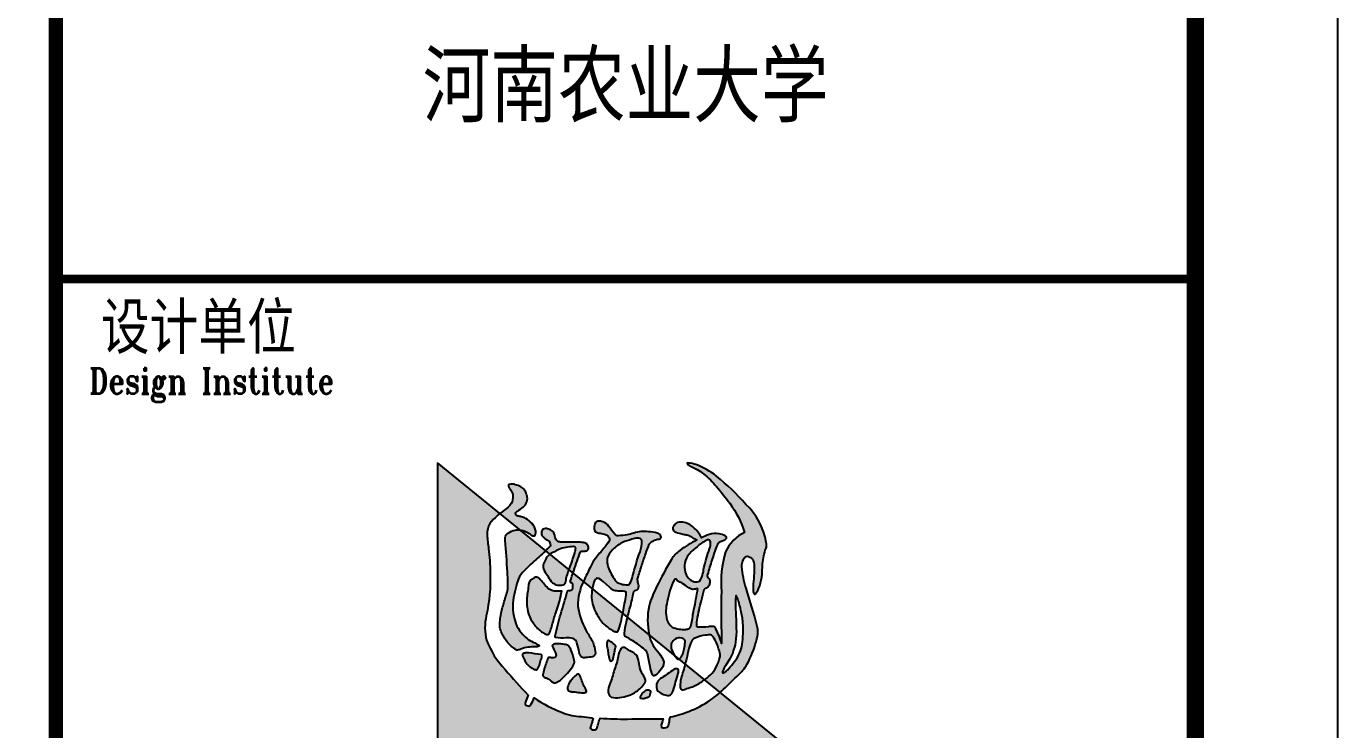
# Model space of a CAD drawing. Extents: x 307762 to 522490, y -326758 to -245675.
# Drawn here: x 345208 to 349812, y -257758 to -255287 of the extents above; entities that cross this region are included whole.
import ezdxf
from ezdxf.enums import TextEntityAlignment as Align

# ---------------------------------------------------------------- set-up
doc = ezdxf.new("R2010")
doc.units = 0
doc.header["$LTSCALE"] = 1000
doc.header["$MEASUREMENT"] = 0
doc.layers.get('0').update_dxf_attribs({"linetype": 'CONTINUOUS'})
doc.layers.add('PUB_HATCH', color=250, linetype='CONTINUOUS')
doc.layers.add('图框', color=85, linetype='CONTINUOUS')
doc.styles.add('TKZ1_tjhts.shx', font='tjromant.shx', dxfattribs={"bigfont": 'tjhts.shx'})
doc.styles.add('TKZ2_tjkts.shx', font='tjromant.shx', dxfattribs={"bigfont": 'tjkts.shx'})

# ---------------------------------------------------------------- blocks, each defined once
blk = doc.blocks.new('TJAD_TK_LOGO')
at = {"layer": '图框'}
for points in [[(0.3088, 0.2387, -0.055111), (0.2978, 0.218, -0.399817), (0.2889, 0.2131, -0.15154), (0.2813, 0.2164, -0.301448), (0.2805, 0.2256, 0.010306), (0.2893, 0.248, -0.01851), (0.2158, 0.3296, -0.103184), (0.1567, 0.4231, -0.120959), (0.1559, 0.5005, 0.063512), (0.1683, 0.6375, 0.024265), (0.1633, 0.7157, -0.039016), (0.1589, 0.7586, -0.148803), (0.1672, 0.7952, -0.063522), (0.1899, 0.8185, -0.021561), (0.1991, 0.8269), (0, 0.9887), (0, 0.0136), (1.2, 0.0136), (0.9015, 0.2562, -0.02734), (0.8698, 0.2318, -0.056811), (0.8015, 0.1955, -0.043653), (0.7428, 0.1781, 0.070224), (0.7398, 0.1676, -0.155586), (0.7336, 0.1464, -0.268078), (0.7145, 0.1445, 0.046034), (0.7138, 0.1514, -0.10837), (0.7157, 0.158, 0.067272), (0.7193, 0.1723, 0.007869), (0.606, 0.1714, -0.018474), (0.519, 0.1742, 0.089356), (0.5135, 0.1595, -0.084297), (0.509, 0.1441, -0.378712), (0.4979, 0.1366, -0.129516), (0.4872, 0.1418, 0.010082), (0.4893, 0.1483, -0.06366), (0.4927, 0.1585, -0.047427), (0.496, 0.17, 0.412458), (0.4928, 0.175, 0.04646), (0.4591, 0.1791, -0.083304), (0.3984, 0.1918, -0.056916)], [(0.2775, 0.8514, 0.150805), (0.2864, 0.8696, 0.118181), (0.2844, 0.888, 0.061251), (0.2779, 0.9015, 0.110829), (0.2658, 0.9118, 0.065976), (0.2483, 0.9188, 0.129921), (0.2287, 0.9197, 0.40681), (0.2264, 0.9157, 0.07663), (0.2303, 0.907, -0.019502), (0.2369, 0.8958, -0.085799), (0.2406, 0.8843, -0.150999), (0.2351, 0.8585, -0.086307), (0.2248, 0.8465, -0.019332), (0.2062, 0.8326, 0.015742), (0.1991, 0.8269), (0.2636, 0.7745, -0.014783), (0.2672, 0.7742, -0.092021), (0.2852, 0.7675, -0.021612), (0.2992, 0.7583, 0.020501), (0.3016, 0.7569, -0.138406), (0.302, 0.7565, -0.004327), (0.3042, 0.7558, 0.041521), (0.3068, 0.7553, 0.017006), (0.3094, 0.7562, 0.175362), (0.3127, 0.7602, 0.115175), (0.3133, 0.7703, 0.133458), (0.3016, 0.7947, 0.090138), (0.282, 0.8113, 0.068529), (0.2674, 0.8165, -0.013934), (0.2566, 0.8189, -0.201719), (0.2496, 0.8239, -0.378426), (0.2504, 0.8307, -0.084166), (0.2598, 0.8373, 0.070184)], [(0.2636, 0.7745, 0.064867), (0.2476, 0.7736, 0.116531), (0.2256, 0.7646, 0.208218), (0.2161, 0.7503, 0.02194), (0.2164, 0.7413, -0.003556), (0.2234, 0.6402, -0.008585), (0.2249, 0.6059, -0.036626), (0.2244, 0.5869, -0.030322), (0.2188, 0.5654, 0.008639), (0.2079, 0.5277, 0.029199), (0.2005, 0.4927, 0.047639), (0.1991, 0.4689, 0.083135), (0.2032, 0.4501, 0.077424), (0.2218, 0.4185, 0.095524), (0.2514, 0.392, 0.133345), (0.2555, 0.391, 0.037671), (0.266, 0.3945, -0.074764), (0.2892, 0.4005, -0.017227), (0.3115, 0.4018, 0.103318), (0.3238, 0.4034, 0.529251), (0.3243, 0.406, 0.058891), (0.3103, 0.4144, -0.106556), (0.2722, 0.4408, -0.157893), (0.2439, 0.4997, -0.090292), (0.2406, 0.5406, -0.061166), (0.2567, 0.6121, -0.11155), (0.2702, 0.6374, -0.016825), (0.2934, 0.6606, -0.002917), (0.3335, 0.6973, 0.013927), (0.3452, 0.7082)], [(0.4736, 0.7314, 0.018572), (0.4732, 0.7314), (0.4732, 0.7318, 0.06936), (0.4703, 0.733, 0.047212), (0.46, 0.7347, 0.024282), (0.4431, 0.7352, -0.000753), (0.4115, 0.7353, -0.013374), (0.3921, 0.7358, -0.164458), (0.3817, 0.7396, -0.15617), (0.3755, 0.7508, 0.064833), (0.3714, 0.765, 0.17195), (0.3603, 0.7744, 0.077232), (0.3482, 0.7786, 0.099365), (0.3407, 0.7784, 0.128164), (0.3354, 0.7756, 0.199677), (0.3314, 0.766, 0.156287), (0.3348, 0.7545, 0.086381), (0.3434, 0.7463, 0.029794), (0.3514, 0.742, -0.218512), (0.3587, 0.7337, -0.050196), (0.3602, 0.726, -0.223734), (0.3564, 0.7197, -0.013892), (0.3452, 0.7082), (0.3589, 0.6971, -0.00619), (0.3868, 0.7123, -0.093205), (0.4339, 0.7212, -0.103421), (0.4394, 0.72, -0.384925), (0.4409, 0.717, -0.045853), (0.4384, 0.7029, -0.014561), (0.4233, 0.6576, 0.006316), (0.4195, 0.6478), (0.4323, 0.6374, -0.003465), (0.4348, 0.6445, -0.002724), (0.4557, 0.7043, -0.338072), (0.4611, 0.707, 0.005218), (0.4734, 0.7074, 0.309415), (0.4756, 0.7082, 0.132077), (0.4786, 0.7099, 0.147744), (0.4814, 0.7154, 0.135646), (0.4808, 0.7231, 0.18433)], [(0.7559, 0.3745, 0.010654), (0.7583, 0.3709, 0.091005), (0.7649, 0.363, 0.311976), (0.7704, 0.3627)]]:
    blk.add_hatch(color=256, dxfattribs=at).paths.add_polyline_path(points)
h = blk.add_hatch(color=256, dxfattribs=at)
h.paths.add_polyline_path([(0.9815, 0.6879, -0.266995), (0.9881, 0.6909, -0.078548), (0.9944, 0.6887, -0.061401), (1.0014, 0.6847, -0.140506), (1.0072, 0.6756, -0.075077), (1.01, 0.6533, -0.023792), (1.0084, 0.6201, 0.028581), (1.0066, 0.5847, 0.083513), (1.0086, 0.5717, 0.556873), (1.0142, 0.5709, 0.099876), (1.0276, 0.5963, 0.058859), (1.0349, 0.6333, 0.00868), (1.0364, 0.6602, -0.055868), (1.0453, 0.7097, 0.012909), (1.0489, 0.7191, 0.07627), (1.0482, 0.7339, 0.168287), (0.9831, 0.856, 0.045812), (0.8895, 0.9461, 0.082299), (0.8236, 0.9829, 0.045024), (0.8019, 0.9879, 0.184323), (0.7964, 0.9871, 0.401214), (0.7969, 0.9849, 0.073894), (0.8027, 0.9803, 0.009968), (0.8278, 0.9671, -0.045085), (0.8493, 0.9526, -0.042435), (0.8895, 0.9133, -0.014659), (0.9326, 0.8595, -0.075958), (0.9793, 0.7665, 0.183281), (0.9189, 0.7042, 0.093166), (0.9053, 0.5774, 0.002645), (0.9049, 0.5388), (0.9501, 0.5388, -0.021718), (0.9509, 0.5614, -0.060902), (0.9515, 0.5634, -0.750169), (0.9534, 0.5633, -0.062141), (0.956, 0.5585, -0.02804), (0.962, 0.5406, -0.001207), (0.9625, 0.5388), (0.9987, 0.5388), (0.9978, 0.5418), (0.9864, 0.5809, -0.042759), (0.9711, 0.6483, -0.166183), (0.9757, 0.68, -0.02967)])
h.paths.add_polyline_path([(0.9205, 0.7467, 0.337691), (0.9223, 0.7504, 0.234051), (0.9175, 0.7558, 0.085029), (0.898, 0.762, 0.109404), (0.8666, 0.76, 0.027051), (0.8419, 0.7495, 0.096966), (0.8201, 0.7794, 0.147389), (0.7879, 0.798, 0.110178), (0.7649, 0.7978, 0.193659), (0.7543, 0.7891, 0.105864), (0.7507, 0.7813, 0.322715), (0.7561, 0.77, 0.090222), (0.7753, 0.7627, 0.021428), (0.79, 0.7597, -0.062248), (0.8018, 0.7563, -0.0489), (0.8136, 0.7497, 0.061445), (0.8276, 0.7426, 0.045204), (0.7732, 0.709, 0.105153), (0.7461, 0.6801, 0.017534), (0.699, 0.5933, 0.04727), (0.6765, 0.5388), (0.7311, 0.5388, -0.016538), (0.7329, 0.5457, -0.06987), (0.7549, 0.6147, -0.55525), (0.7623, 0.616, 0.087068), (0.7725, 0.608, 0.000587), (0.779, 0.6054, 0.051645), (0.7807, 0.6041, 0.002312), (0.7982, 0.5921, 0.1078), (0.8147, 0.5849, 0.06971), (0.8302, 0.5876, -0.002349), (0.8243, 0.554, -0.014725), (0.8217, 0.5388), (0.8389, 0.5388, -0.003665), (0.8417, 0.5498, -0.003176), (0.8503, 0.5842, -0.214328), (0.8554, 0.5888, 0.079005), (0.8638, 0.5943, 0.136284), (0.8689, 0.6041, 0.042038), (0.8698, 0.6101, 0.121208), (0.8685, 0.6149, 0.033156), (0.8637, 0.6221, -0.089896), (0.8614, 0.627, -0.153361), (0.8622, 0.6323, -0.00558), (0.8761, 0.6782, -0.02004), (0.8922, 0.7241, -0.10938), (0.8997, 0.7368, 0.024126), (0.911, 0.7409, 0.094696)])
h.paths.add_polyline_path([(0.8709, 0.7365, -0.143663), (0.8674, 0.7141, 0.018808), (0.8493, 0.6538, -0.117601), (0.8367, 0.6124, -0.229986), (0.8191, 0.6095, -0.2857), (0.7904, 0.6393, -0.267121), (0.8025, 0.6968, -0.053371), (0.8316, 0.7238, -0.07094), (0.8606, 0.7426, -0.49062)], flags=16)
h = blk.add_hatch(color=256, dxfattribs=at)
h.paths.add_polyline_path([(0.7123, 0.7547, 0.083086), (0.7078, 0.7611, 0.127732), (0.7011, 0.7644, 0.060999), (0.6727, 0.7685, 0.050289), (0.6488, 0.769, 0.061315), (0.6263, 0.7647, -0.058239), (0.6053, 0.759, -0.023274), (0.5769, 0.7559, -0.318074), (0.5654, 0.7615, -0.012807), (0.5459, 0.787, 0.176594), (0.5273, 0.8007, 0.141446), (0.5118, 0.8023, 0.254042), (0.5015, 0.7926, 0.094349), (0.5002, 0.7774, 0.272202), (0.5073, 0.7669, 0.06938), (0.523, 0.7632, -0.099001), (0.5405, 0.7575, -0.173209), (0.5486, 0.7467, -0.244282), (0.547, 0.7377, -0.042049), (0.5309, 0.7159, 0.019533), (0.5043, 0.6835, 0.074328), (0.4889, 0.6592, -0.003717), (0.4656, 0.6104), (0.4938, 0.5874, -0.03259), (0.4985, 0.6073, -0.114709), (0.5043, 0.6174), (0.5072, 0.6195), (0.5091, 0.6202), (0.5118, 0.6201), (0.5142, 0.6193), (0.5231, 0.6138), (0.5294, 0.6085), (0.5482, 0.5915), (0.5545, 0.5865), (0.5549, 0.5865, 0.137325), (0.5628, 0.5817, 0.052206), (0.5812, 0.5795, -0.039081), (0.5963, 0.5784, -0.061234), (0.5998, 0.5775, -0.389955), (0.6022, 0.5741, -0.015439), (0.6014, 0.5665, -0.009793), (0.5919, 0.5135, -0.001555), (0.5909, 0.5086), (0.6061, 0.4962, -0.005675), (0.6129, 0.5218, 0.021764), (0.6244, 0.5699, -0.037231), (0.6265, 0.5785, -0.166808), (0.6296, 0.5808, 0.014415), (0.6366, 0.5837, 0.232872), (0.6415, 0.5909, 0.087887), (0.641, 0.6009, 0.002273), (0.6378, 0.6149, -0.178357), (0.6381, 0.6188, -0.001216), (0.6509, 0.6596, -0.011476), (0.6643, 0.6991, -0.017032), (0.6756, 0.7288, -0.192629), (0.6888, 0.7399, -0.05264), (0.7021, 0.7447, 0.121865), (0.7115, 0.7475, 0.384919)])
h.paths.add_polyline_path([(0.5967, 0.7372, -0.021509), (0.6281, 0.7468, -0.053885), (0.6378, 0.7487, -0.363115), (0.652, 0.7407, -0.093078), (0.646, 0.7046, 0.023125), (0.6222, 0.6265, -0.067346), (0.6135, 0.6034, -0.278742), (0.6057, 0.5995, -0.067064), (0.5855, 0.6021, -0.223721), (0.5632, 0.6194, -0.070697), (0.543, 0.6609, -0.171192), (0.5437, 0.69, -0.090372), (0.5638, 0.7166, -0.097027)], flags=16)
h = blk.add_hatch(color=256, dxfattribs=at)
h.paths.add_polyline_path([(0.4195, 0.6478), (0.3589, 0.6971, 0.122439), (0.3441, 0.6794, 0.077208), (0.3376, 0.6622, 0.221374), (0.3431, 0.6401, -0.044103), (0.3534, 0.6251, 0.092474), (0.3673, 0.6059, 0.149827), (0.383, 0.5987, 0.078107), (0.4006, 0.5996, 0.300992), (0.4085, 0.6066, 0.003448), (0.4116, 0.6244, -0.014936)])
h.paths.add_polyline_path([(0.4481, 0.5312, -0.118411), (0.4656, 0.6104), (0.4323, 0.6374, 0.013731), (0.4236, 0.6091, 0.354128), (0.4255, 0.6066, 0.149403), (0.4255, 0.6062, -0.033756), (0.429, 0.6051, -0.301225), (0.4322, 0.6016, -0.067966), (0.4306, 0.5853, -0.155357), (0.4255, 0.5826, -0.0383), (0.4175, 0.5813, 0.394404), (0.4141, 0.5771, -0.002997), (0.3933, 0.5061, 0.027314), (0.3759, 0.4366, 0.262389), (0.3769, 0.4312, 0.054171), (0.4093, 0.4301, -0.120269), (0.4322, 0.4278, -0.238212), (0.445, 0.4145, -0.030328), (0.4518, 0.3843, 0.177342), (0.4589, 0.3692, 0.189169), (0.4732, 0.3674, 0.024901), (0.4941, 0.3699, 0.43233), (0.5035, 0.3812, 0.054023), (0.4992, 0.4064, 0.072563), (0.4928, 0.4227, -0.024272), (0.4732, 0.4551, -0.09052)])
h.paths.add_polyline_path([(0.5909, 0.5086), (0.4938, 0.5874, 0.02545), (0.492, 0.5716, 0.128799), (0.5009, 0.5201, 0.044216), (0.5216, 0.4843, 0.076323), (0.548, 0.4604, 0.034366), (0.5624, 0.4519, 0.076032), (0.5722, 0.4489, 0.341488), (0.575, 0.4509, 0.069217), (0.5844, 0.4795, 0.009229)])
h.paths.add_polyline_path([(0.6061, 0.4962, 0.003269), (0.6024, 0.4814, 0.051211), (0.5967, 0.4451, 0.204101), (0.5987, 0.435, -0.011598), (0.6232, 0.4203, -0.044991), (0.6598, 0.3936, -0.200983), (0.6695, 0.3801, -0.006426), (0.6785, 0.3385, 0.079721), (0.6871, 0.3112, 0.326464), (0.6907, 0.3094, 0.087838), (0.6948, 0.3111, 0.087656), (0.7146, 0.3317, 0.286319), (0.7196, 0.3603, 0.076349), (0.7011, 0.3885, -0.160397), (0.6755, 0.4398), (0.6755, 0.4398)])
h.paths.add_polyline_path([(0.8517, 0.2966), (0.7903, 0.3465, 0.007087), (0.7769, 0.3013, 0.070922), (0.7741, 0.2754, 0.248353), (0.779, 0.265, 0.199635), (0.7954, 0.2684, -0.006886), (0.8134, 0.2746, 0.05678), (0.8467, 0.293, 0.006803)])
h = blk.add_hatch(color=256, dxfattribs=at)
h.paths.add_polyline_path([(0.393, 0.5629, -0.011586), (0.3965, 0.5787, 0.253288), (0.3961, 0.5791, 0.095247), (0.3878, 0.5795, -0.0106), (0.3763, 0.5795, -0.133876), (0.3608, 0.5833, -0.082431), (0.3451, 0.5964, -0.01622), (0.3317, 0.6124, 0.042319), (0.324, 0.621, 0.140851), (0.3172, 0.6238, 0.145933), (0.3085, 0.6218, 0.038492), (0.302, 0.6178), (0.3016, 0.6178, 0.000616), (0.3, 0.6162, 0.032553), (0.2979, 0.6148, 0.095329), (0.2942, 0.6103, 0.096767), (0.2905, 0.5971, -0.001525), (0.2876, 0.5737, 0.034244), (0.285, 0.5522, 0.085899), (0.2916, 0.5041, 0.097395), (0.3137, 0.4669, 0.083463), (0.3395, 0.445, 0.098864), (0.3517, 0.4407, 0.30663), (0.3559, 0.443, 0.075685), (0.3606, 0.4535, 0.009946), (0.371, 0.4905, -0.023424), (0.3776, 0.5099, 0.034776)])
h.paths.add_polyline_path([(0.3331, 0.3723, 0.321528), (0.3303, 0.3767, 0.021484), (0.2909, 0.382, 0.022843), (0.2815, 0.3822, 0.102534), (0.2763, 0.381, 0.130045), (0.2718, 0.3783, 0.267367), (0.2712, 0.3737, -0.005872), (0.2757, 0.3643, 0.058515), (0.2798, 0.3554, 0.081344), (0.2949, 0.3383, 0.099387), (0.3095, 0.3298, 0.035917), (0.3152, 0.3284, 0.245908), (0.3185, 0.3297, 0.105203), (0.327, 0.3486, -0.034055), (0.3316, 0.3653, 0.056891)])
h.paths.add_polyline_path([(0.4315, 0.3396, 0.245812), (0.436, 0.3593, 0.065072), (0.4255, 0.3925, 0.134826), (0.4253, 0.3934, -0.114996), (0.4251, 0.3945, 0.061748), (0.4182, 0.4045, 0.16919), (0.4099, 0.4088, 0.009694), (0.3932, 0.4108, 0.017654), (0.3823, 0.4116, 0.044621), (0.3745, 0.4112, 0.15913), (0.3675, 0.4082, 0.263058), (0.3666, 0.4036, 0.037983), (0.3754, 0.3845, -0.091013), (0.3784, 0.3745, -0.183458), (0.3763, 0.3696, -0.186991), (0.3705, 0.3666, -0.076588), (0.3638, 0.3668, 0.012233), (0.357, 0.368, 0.175338), (0.3532, 0.367, 0.023216), (0.3404, 0.3302, 0.04069), (0.3358, 0.3123, 0.28537), (0.3389, 0.3059, 0.048651), (0.3472, 0.3023, -0.083296), (0.3595, 0.2951, 0.044689), (0.3674, 0.2887, 0.196761), (0.3781, 0.2876, 0.127879), (0.3954, 0.2982, 0.050671)])
h.paths.add_polyline_path([(0.4633, 0.2851, 0.013244), (0.4608, 0.2933, 0.042352), (0.4538, 0.3106, 0.086452), (0.451, 0.3142, 0.181931), (0.4475, 0.3144, 0.105167), (0.437, 0.3071, 0.063777), (0.4225, 0.2892, 0.079039), (0.415, 0.2726, 0.295118), (0.4173, 0.2626, 0.12746), (0.4262, 0.259, 0.051219), (0.4378, 0.2577, -0.006938), (0.4592, 0.2552, 0.101871), (0.4716, 0.2561, 0.282022), (0.4753, 0.2604, 0.127329), (0.4734, 0.2662), (0.4732, 0.2662, -0.004335)])
h.paths.add_polyline_path([(0.6577, 0.3076, -0.058552), (0.6453, 0.3355, -0.043685), (0.6412, 0.3591, 0.088622), (0.6365, 0.3722, 0.151789), (0.6215, 0.3846, -0.046532), (0.6062, 0.3942, 0.04555), (0.5995, 0.3981, 0.043142), (0.5967, 0.3991), (0.5966, 0.3994, 0.251715), (0.5858, 0.3963, 0.137334), (0.5764, 0.371, -0.022108), (0.5712, 0.349, 0.025269), (0.5573, 0.3052, -0.028381), (0.5499, 0.2836, 0.095667), (0.5444, 0.258, 0.266705), (0.5545, 0.2414, 0.133638), (0.5811, 0.2399, 0.117773), (0.6341, 0.259, 0.081266), (0.6603, 0.2854, 0.080524), (0.6632, 0.2917), (0.6632, 0.292), (0.6636, 0.2924), (0.6636, 0.2952), (0.6632, 0.2952, 0.059624)])
h.paths.add_polyline_path([(0.5675, 0.4064, 0.121011), (0.5636, 0.4099, 0.051248), (0.5498, 0.4198, 0.077555), (0.5447, 0.4219, 0.238499), (0.5422, 0.4212, 0.167798), (0.5412, 0.4181, 0.09655), (0.5414, 0.3999, -0.014406), (0.5433, 0.3923, -0.00033), (0.5454, 0.375, 0.1059), (0.5513, 0.3573, 0.313865), (0.5557, 0.3565, 0.231713), (0.5604, 0.3643, 0.026659), (0.5643, 0.3846, -0.007425), (0.5681, 0.3998, 0.16995)])
h.paths.add_polyline_path([(0.6788, 0.2495, 0.082015), (0.6802, 0.2581, 0.360369), (0.6746, 0.2636, 0.094324), (0.6683, 0.2635, 0.109868), (0.6658, 0.2629, -0.017853), (0.6636, 0.2619), (0.6632, 0.2619, 0.095638), (0.6515, 0.2506, 0.069381), (0.6467, 0.2423, 0.391778), (0.6489, 0.2376, 0.16265), (0.6584, 0.2374, 0.029698), (0.6632, 0.2387), (0.6636, 0.2387, 0.027865), (0.6738, 0.2427, 0.232972)])
h.paths.add_polyline_path([(0.7651, 0.3086, -0.00792), (0.7663, 0.3122, -0.04061), (0.7673, 0.3161, 0.057732), (0.7686, 0.323, 0.231089), (0.7664, 0.3309, 0.223752), (0.7548, 0.3302, 0.032861), (0.7336, 0.3152, -0.012035), (0.7156, 0.3033, 0.160241), (0.7001, 0.2874, 0.160304), (0.6998, 0.2673, 0.221951), (0.7087, 0.2557, 0.080228), (0.7255, 0.2484, 0.124433), (0.7414, 0.2473, 0.177577), (0.7482, 0.2548, 0.06059), (0.7578, 0.2826, -0.013372)])
h = blk.add_hatch(color=256, dxfattribs=at)
h.paths.add_polyline_path([(0.9516, 0.4998, -0.00262), (0.9505, 0.5265, -0.01182), (0.9501, 0.5388), (0.9049, 0.5388, 0.006126), (0.9053, 0.4493, 0.002492), (0.906, 0.4122, 0.048247), (0.8873, 0.4597, 0.065909), (0.8831, 0.4654, 0.224936), (0.8775, 0.467, 0.038284), (0.8638, 0.4659, -0.06616), (0.83, 0.4648, -0.485088), (0.8272, 0.4672, -0.101913), (0.8282, 0.4872, -0.016956), (0.8389, 0.5388), (0.8217, 0.5388, -0.017973), (0.8174, 0.5204, -0.010562), (0.8098, 0.4759, -0.208845), (0.8025, 0.4605, -0.11949), (0.791, 0.4574, -0.131776), (0.7484, 0.4648, -0.127624), (0.7317, 0.4882, -0.118385), (0.7311, 0.5388), (0.6765, 0.5388, 0.005191), (0.6747, 0.5326, 0.105733), (0.6755, 0.4398), (0.7181, 0.4052), (0.7448, 0.4052, -0.078177), (0.7468, 0.4144, -0.129583), (0.7582, 0.4264, -0.224047), (0.779, 0.4292, -0.071036), (0.7797, 0.4292, 0.101063), (0.781, 0.4285, -0.019588), (0.7826, 0.4281, -0.023828), (0.7843, 0.4274, -0.322257), (0.7901, 0.4162, -0.013384), (0.7884, 0.4052), (0.8042, 0.4052, -0.014271), (0.8075, 0.414, -0.194353), (0.8209, 0.4295, -0.094044), (0.855, 0.4388, -0.035175), (0.8707, 0.4396, -0.177154), (0.8802, 0.4322, -0.054292), (0.8934, 0.4052), (0.9481, 0.4052, 0.016129), (0.9506, 0.4167, 0.043741), (0.9529, 0.4602, 0.012835)])
h.paths.add_polyline_path([(1.0212, 0.4578), (1.011, 0.5001), (0.9987, 0.5388), (0.9625, 0.5388, -0.013434), (0.9677, 0.518, -0.01242), (0.9716, 0.4981, -0.017255), (0.9742, 0.4791, -0.024091), (0.974, 0.4334, -0.03797), (0.9709, 0.4052), (1.0122, 0.4052, 0.01383), (1.0187, 0.4273, 0.116879)])
h.paths.add_polyline_path([(0.9667, 0.319, 0.068823), (0.9925, 0.3556, 0.031999), (1.0122, 0.4052), (0.9709, 0.4052, -0.002893), (0.9705, 0.403, -0.072675), (0.9603, 0.3746, -0.038888), (0.9477, 0.3552, -0.02059), (0.9288, 0.3321, -0.114728), (0.9232, 0.3261, -0.052839), (0.9136, 0.3198), (0.911, 0.3189), (0.9088, 0.319), (0.9087, 0.322), (0.9144, 0.3343), (0.9184, 0.3407), (0.9328, 0.3631), (0.9415, 0.3829), (0.9415, 0.384, 0.030329), (0.9481, 0.4052), (0.8934, 0.4052, -0.019139), (0.8966, 0.395, -0.131139), (0.901, 0.3705, -0.068706), (0.8883, 0.3366, -0.106182), (0.8705, 0.3122, -0.027075), (0.8517, 0.2966), (0.9015, 0.2562, 0.015633), (0.9183, 0.2717, -0.009266)])
h = blk.add_hatch(color=256, dxfattribs=at)
h.paths.add_polyline_path([(0.7975, 0.3787, -0.041396), (0.8042, 0.4052), (0.7884, 0.4052, -0.011453), (0.7864, 0.3958, -0.01007), (0.7826, 0.3786, -0.034546), (0.7785, 0.3708, -0.087737), (0.7704, 0.3627), (0.7903, 0.3465), (0.7903, 0.3465, 0.020125)])
h.paths.add_polyline_path([(0.7448, 0.4052), (0.7181, 0.4052), (0.7559, 0.3745, -0.051476), (0.7466, 0.3933, -0.099669)])
blk.add_lwpolyline([(0, 0.9887), (0, 0.0136), (1.2, 0.0136)], close=True, dxfattribs=at)
blk.add_lwpolyline([(1.0482, 0.7339, 0.168287), (0.9831, 0.856, 0.045812), (0.8895, 0.9461, 0.082299), (0.8236, 0.9829, 0.045024), (0.8019, 0.9879, 0.184323), (0.7964, 0.9871, 0.401214), (0.7969, 0.9849, 0.073894), (0.8027, 0.9803, 0.009968), (0.8278, 0.9671, -0.045085), (0.8493, 0.9526, -0.042435), (0.8895, 0.9133, -0.014659), (0.9326, 0.8595, -0.075958), (0.9793, 0.7665, 0.183281), (0.9189, 0.7042, 0.093166), (0.9053, 0.5774, 0.00877), (0.9053, 0.4493, 0.002492), (0.906, 0.4122, 0.048247), (0.8873, 0.4597, 0.065909), (0.8831, 0.4654, 0.224936), (0.8775, 0.467, 0.038284), (0.8638, 0.4659, -0.06616), (0.83, 0.4648, -0.485088), (0.8272, 0.4672, -0.101913), (0.8282, 0.4872, -0.020622), (0.8417, 0.5498, -0.003176), (0.8503, 0.5842, -0.214328), (0.8554, 0.5888, 0.079005), (0.8638, 0.5943, 0.136284), (0.8689, 0.6041, 0.042038), (0.8698, 0.6101, 0.13569), (0.8682, 0.6154, 0.030912), (0.8637, 0.6221, -0.089896), (0.8614, 0.627, -0.153361), (0.8622, 0.6323, -0.00558), (0.8761, 0.6782, -0.02004), (0.8922, 0.7241, -0.10938), (0.8997, 0.7368, 0.024126), (0.911, 0.7409, 0.094696), (0.9205, 0.7467, 0.397569), (0.9221, 0.751, 0.211166), (0.9175, 0.7558, 0.085029), (0.898, 0.762, 0.109404), (0.8666, 0.76, 0.027051), (0.8419, 0.7495, 0.096966), (0.8201, 0.7794, 0.147389), (0.7879, 0.798, 0.110178), (0.7649, 0.7978, 0.193659), (0.7543, 0.7891, 0.105864), (0.7507, 0.7813, 0.322715), (0.7561, 0.77, 0.090222), (0.7753, 0.7627, 0.021428), (0.79, 0.7597, -0.062248), (0.8018, 0.7563, -0.0489), (0.8136, 0.7497, 0.061445), (0.8276, 0.7426, 0.045204), (0.7732, 0.709, 0.105153), (0.7461, 0.6801, 0.017534), (0.699, 0.5933, 0.052474), (0.6747, 0.5326, 0.105733), (0.6755, 0.4398, 0.160397), (0.7011, 0.3885, -0.076349), (0.7196, 0.3603, -0.286319), (0.7146, 0.3317, -0.087656), (0.6948, 0.3111, -0.08033), (0.6911, 0.3095, -0.368951), (0.687, 0.3114, -0.079318), (0.6785, 0.3385, 0.006426), (0.6695, 0.3801, 0.200983), (0.6598, 0.3936, 0.044991), (0.6232, 0.4203, 0.011598), (0.5987, 0.435, -0.204101), (0.5967, 0.4451, -0.051211), (0.6024, 0.4814, -0.008944), (0.6129, 0.5218, 0.021764), (0.6244, 0.5699, -0.037231), (0.6265, 0.5785, -0.166808), (0.6296, 0.5808, 0.014415), (0.6366, 0.5837, 0.232872), (0.6415, 0.5909, 0.087887), (0.641, 0.6009, 0.002324), (0.6377, 0.6152, -0.163549), (0.6381, 0.6188, -0.001216), (0.6509, 0.6596, -0.011476), (0.6643, 0.6991, -0.017032), (0.6756, 0.7288, -0.192629), (0.6888, 0.7399, -0.05264), (0.7021, 0.7447, 0.121865), (0.7115, 0.7475, 0.384919), (0.7123, 0.7547, 0.083086), (0.7078, 0.7611, 0.127732), (0.7011, 0.7644, 0.060999), (0.6727, 0.7685, 0.050289), (0.6488, 0.769, 0.061315), (0.6263, 0.7647, -0.058239), (0.6053, 0.759, -0.023274), (0.5769, 0.7559, -0.318074), (0.5654, 0.7615, -0.012807), (0.5459, 0.787, 0.176594), (0.5273, 0.8007, 0.141446), (0.5118, 0.8023, 0.254042), (0.5015, 0.7926, 0.094349), (0.5002, 0.7774, 0.272202), (0.5073, 0.7669, 0.06938), (0.523, 0.7632, -0.099001), (0.5405, 0.7575, -0.176084), (0.5487, 0.7465, -0.238335), (0.547, 0.7377, -0.042049), (0.5309, 0.7159, 0.019533), (0.5043, 0.6835, 0.074328), (0.4889, 0.6592, -0.003717), (0.4656, 0.6104, 0.118412), (0.4481, 0.5312, 0.09052), (0.4732, 0.4551, 0.024272), (0.4928, 0.4227, -0.072563), (0.4992, 0.4064, -0.054023), (0.5035, 0.3812, -0.43233), (0.4941, 0.3699, -0.024901), (0.4732, 0.3674, -0.189169), (0.4589, 0.3692, -0.177342), (0.4518, 0.3843, 0.030328), (0.445, 0.4145, 0.238212), (0.4322, 0.4278, 0.120269), (0.4093, 0.4301, -0.054171), (0.3769, 0.4312, -0.262389), (0.3759, 0.4366, -0.027314), (0.3933, 0.5061, 0.002997), (0.4141, 0.5771, -0.42145), (0.4179, 0.5814, 0.036527), (0.4255, 0.5826, 0.155357), (0.4306, 0.5853, 0.067966), (0.4322, 0.6016, 0.301225), (0.429, 0.6051, 0.033756), (0.4255, 0.6062, -0.149403), (0.4255, 0.6066, -0.354128), (0.4236, 0.6091, -0.017197), (0.4348, 0.6445, -0.010154), (0.4348, 0.6445, -0.002724), (0.4557, 0.7043, -0.338072), (0.4611, 0.707, 0.005218), (0.4734, 0.7074, 0.309415), (0.4756, 0.7082, 0.132077), (0.4786, 0.7099, 0.147744), (0.4814, 0.7154, 0.135646), (0.4808, 0.7231, 0.18433), (0.4736, 0.7314, 0.018572), (0.4732, 0.7314), (0.4732, 0.7318, 0.071117), (0.4702, 0.733, 0.046841), (0.46, 0.7347, 0.024282), (0.4431, 0.7352, -0.000753), (0.4115, 0.7353, -0.013374), (0.3921, 0.7358, -0.164458), (0.3817, 0.7396, -0.15617), (0.3755, 0.7508, 0.064833), (0.3714, 0.765, 0.17195), (0.3603, 0.7744, 0.077232), (0.3482, 0.7786, 0.099365), (0.3407, 0.7784, 0.128164), (0.3354, 0.7756, 0.199677), (0.3314, 0.766, 0.156287), (0.3348, 0.7545, 0.086381), (0.3434, 0.7463, 0.029794), (0.3514, 0.742, -0.218512), (0.3587, 0.7337, -0.050196), (0.3602, 0.726, -0.223734), (0.3564, 0.7197, -0.027824), (0.3335, 0.6973, 0.002917), (0.2934, 0.6606, 0.016825), (0.2702, 0.6374, 0.11155), (0.2567, 0.6121, 0.061166), (0.2406, 0.5406, 0.090292), (0.2439, 0.4997, 0.157893), (0.2722, 0.4408, 0.106556), (0.3103, 0.4144, -0.057352), (0.324, 0.4062, -0.620281), (0.3238, 0.4034, -0.103318), (0.3115, 0.4018, 0.017227), (0.2892, 0.4005, 0.074764), (0.266, 0.3945, -0.037671), (0.2555, 0.391, -0.146442), (0.2511, 0.3922, -0.094541), (0.2218, 0.4185, -0.075684), (0.2035, 0.4493, -0.086697), (0.1991, 0.4689, -0.047639), (0.2005, 0.4927, -0.029199), (0.2079, 0.5277, -0.008639), (0.2188, 0.5654, 0.030322), (0.2244, 0.5869, 0.036626), (0.2249, 0.6059, 0.008585), (0.2234, 0.6402, 0.003541), (0.2164, 0.7409, -0.022961), (0.2161, 0.7503, -0.208218), (0.2256, 0.7646, -0.116531), (0.2476, 0.7736, -0.079727), (0.2672, 0.7742, -0.092021), (0.2852, 0.7675, -0.021612), (0.2992, 0.7583, 0.020501), (0.3016, 0.7569, -0.138406), (0.302, 0.7565, -0.004327), (0.3042, 0.7558, 0.041521), (0.3068, 0.7553, 0.017006), (0.3094, 0.7562, 0.218913), (0.313, 0.7614, 0.100805), (0.3133, 0.7703, 0.133458), (0.3016, 0.7947, 0.090138), (0.282, 0.8113, 0.068529), (0.2674, 0.8165, -0.013934), (0.2566, 0.8189, -0.201719), (0.2496, 0.8239, -0.33618), (0.2499, 0.8301, -0.089843), (0.2598, 0.8373, 0.067656), (0.2769, 0.8508, 0.15691), (0.2864, 0.8696, 0.118181), (0.2844, 0.888, 0.061251), (0.2779, 0.9015, 0.110829), (0.2658, 0.9118, 0.065976), (0.2483, 0.9188, 0.126476), (0.2292, 0.9198, 0.453262), (0.2264, 0.9157, 0.07663), (0.2303, 0.907, -0.019502), (0.2369, 0.8958, -0.085799), (0.2406, 0.8843, -0.150999), (0.2351, 0.8585, -0.086307), (0.2248, 0.8465, -0.019332), (0.2062, 0.8326, 0.037315), (0.1899, 0.8185, 0.063522), (0.1672, 0.7952, 0.148803), (0.1589, 0.7586, 0.039016), (0.1633, 0.7157, -0.024265), (0.1683, 0.6375, -0.063512), (0.1559, 0.5005, 0.120959), (0.1567, 0.4231, 0.103184), (0.2158, 0.3296, 0.01851), (0.2893, 0.248, -0.010306), (0.2805, 0.2256, 0.301448), (0.2813, 0.2164, 0.15154), (0.2889, 0.2131, 0.399817), (0.2978, 0.218, 0.055111), (0.3088, 0.2387, 0.056916), (0.3984, 0.1918, 0.083304), (0.4591, 0.1791, -0.046418), (0.4928, 0.175, -0.509372), (0.4955, 0.1688, 0.042269), (0.4927, 0.1585, 0.06366), (0.4893, 0.1483, -0.010082), (0.4872, 0.1418, 0.129516), (0.4979, 0.1366, 0.378712), (0.509, 0.1441, 0.084297), (0.5135, 0.1595, -0.089356), (0.519, 0.1742, 0.018474), (0.606, 0.1714, -0.007869), (0.7193, 0.1723, -0.067272), (0.7157, 0.158, 0.10837), (0.7138, 0.1514, -0.046034), (0.7145, 0.1445, 0.268078), (0.7336, 0.1464, 0.155586), (0.7398, 0.1676, -0.070224), (0.7428, 0.1781, 0.043653), (0.8015, 0.1955, 0.056811), (0.8698, 0.2318, 0.042991), (0.9183, 0.2717, -0.009266), (0.9667, 0.319, 0.068823), (0.9925, 0.3556, 0.045849), (1.0187, 0.4273, 0.116879), (1.0212, 0.4578), (1.011, 0.5001), (0.9978, 0.5418), (0.9864, 0.5809, -0.042759), (0.9711, 0.6483, -0.166183), (0.9757, 0.68, -0.02967), (0.9815, 0.6879, -0.266995), (0.9881, 0.6909, -0.078548), (0.9944, 0.6887, -0.061401), (1.0014, 0.6847, -0.140506), (1.0072, 0.6756, -0.075077), (1.01, 0.6533, -0.023792), (1.0084, 0.6201, 0.028581), (1.0066, 0.5847, 0.083513), (1.0086, 0.5717, 0.561681), (1.0142, 0.5709, 0.099708), (1.0276, 0.5963, 0.059415), (1.0349, 0.6336, 0.008566), (1.0364, 0.6602, -0.055868), (1.0453, 0.7097, 0.012909), (1.0489, 0.7191, 0.07627)], format="xyb", close=True, dxfattribs=at)
for points in [[(0.4339, 0.7212, 0.093231), (0.3868, 0.7123, 0.00619), (0.3589, 0.6971, 0.122439), (0.3441, 0.6794, 0.077208), (0.3376, 0.6622, 0.223971), (0.3433, 0.6399, -0.043458), (0.3534, 0.6251, 0.092474), (0.3673, 0.6059, 0.149827), (0.383, 0.5987, 0.078107), (0.4006, 0.5996, 0.300992), (0.4085, 0.6066, 0.003448), (0.4116, 0.6244, -0.021253), (0.4233, 0.6576, 0.014561), (0.4384, 0.7029, 0.045853), (0.4409, 0.717, 0.360509), (0.4396, 0.7199, 0.107188), (0.4339, 0.7212, -16745.559379)], [(0.6281, 0.7468, 0.021509), (0.5967, 0.7372, 0.097027), (0.5638, 0.7166, 0.090372), (0.5437, 0.69, 0.169889), (0.5429, 0.6611, 0.071038), (0.5632, 0.6194, 0.223721), (0.5855, 0.6021, 0.067064), (0.6057, 0.5995, 0.278742), (0.6135, 0.6034, 0.067346), (0.6222, 0.6265, -0.023125), (0.646, 0.7046, 0.093078), (0.652, 0.7407, 0.363115), (0.6378, 0.7487, 0.053885), (0.6281, 0.7468, 6.810958)], [(0.8606, 0.7426, 0.07094), (0.8316, 0.7238, 0.053371), (0.8025, 0.6968, 0.267121), (0.7904, 0.6393, 0.2857), (0.8191, 0.6095, 0.229986), (0.8367, 0.6124, 0.117601), (0.8493, 0.6538, -0.018808), (0.8674, 0.7141, 0.14456), (0.8708, 0.7367, 0.484806), (0.8606, 0.7426, 5.237074)], [(0.3961, 0.5791, 0.094892), (0.3878, 0.5795, -0.0106), (0.3763, 0.5795, -0.133876), (0.3608, 0.5833, -0.082431), (0.3451, 0.5964, -0.01622), (0.3317, 0.6124, 0.042319), (0.324, 0.621, 0.140851), (0.3172, 0.6238, 0.145933), (0.3085, 0.6218, 0.038492), (0.302, 0.6178), (0.3016, 0.6178, 0.000616), (0.3, 0.6162, 0.031804), (0.298, 0.6148, 0.096292), (0.2942, 0.6103, 0.096767), (0.2905, 0.5971, -0.001525), (0.2876, 0.5737, 0.034244), (0.285, 0.5522, 0.085899), (0.2916, 0.5041, 0.097395), (0.3137, 0.4669, 0.083463), (0.3395, 0.445, 0.098864), (0.3517, 0.4407, 0.30663), (0.3559, 0.443, 0.075685), (0.3606, 0.4535, 0.009946), (0.371, 0.4905, -0.023424), (0.3776, 0.5099, 0.034776), (0.393, 0.5629, -0.011586), (0.3965, 0.5787, 0.266953), (0.3961, 0.5791, -9.367818)], [(0.5963, 0.5784, 0.039081), (0.5812, 0.5795, -0.052206), (0.5628, 0.5817, -0.137325), (0.5549, 0.5865), (0.5545, 0.5865), (0.5482, 0.5915), (0.5294, 0.6085), (0.5231, 0.6138), (0.5142, 0.6193), (0.5118, 0.6201), (0.5091, 0.6202), (0.5072, 0.6195), (0.5043, 0.6174, 0.11368), (0.4985, 0.6074, 0.058255), (0.492, 0.5716, 0.128799), (0.5009, 0.5201, 0.044216), (0.5216, 0.4843, 0.076323), (0.548, 0.4604, 0.034366), (0.5624, 0.4519, 0.072238), (0.5717, 0.449, 0.392565), (0.575, 0.4509, 0.069217), (0.5844, 0.4795, 0.010784), (0.5919, 0.5135, 0.009793), (0.6014, 0.5665, 0.015439), (0.6022, 0.5741, 0.389955), (0.5998, 0.5775, 0.061234), (0.5963, 0.5784, -16.613237)], [(0.8302, 0.5876, -0.06971), (0.8147, 0.5849, -0.1078), (0.7982, 0.5921, -0.002312), (0.7807, 0.6041, -0.051645), (0.779, 0.6054, -0.000587), (0.7725, 0.608, -0.087068), (0.7623, 0.616, 0.55525), (0.7549, 0.6147, 0.06987), (0.7329, 0.5457, 0.135187), (0.7317, 0.4882, 0.127624), (0.7484, 0.4648, 0.131776), (0.791, 0.4574, 0.11949), (0.8025, 0.4605, 0.208845), (0.8098, 0.4759, 0.010562), (0.8174, 0.5204, 0.032706), (0.8243, 0.554, 0.002349), (0.8302, 0.5876, 0.084937)], [(0.9509, 0.5614, 0.033546), (0.9505, 0.5265, 0.00262), (0.9516, 0.4998, -0.012835), (0.9529, 0.4602, -0.043741), (0.9506, 0.4167, -0.046481), (0.9415, 0.384), (0.9415, 0.3829), (0.9328, 0.3631), (0.9184, 0.3407), (0.9144, 0.3343), (0.9087, 0.322), (0.9088, 0.3196), (0.9094, 0.3189), (0.911, 0.3189), (0.9136, 0.3198, 0.052839), (0.9232, 0.3261, 0.114728), (0.9288, 0.3321, 0.02059), (0.9477, 0.3552, 0.038888), (0.9603, 0.3746, 0.072675), (0.9705, 0.403, 0.040867), (0.974, 0.4334, 0.024091), (0.9742, 0.4791, 0.017255), (0.9716, 0.4981, 0.01242), (0.9677, 0.518, 0.014641), (0.962, 0.5406, 0.02804), (0.956, 0.5585, 0.062141), (0.9534, 0.5633, 0.750169), (0.9515, 0.5634, 0.060902), (0.9509, 0.5614, -13.357546)], [(0.5636, 0.4099, 0.051248), (0.5498, 0.4198, 0.074352), (0.545, 0.4219, 0.258738), (0.5422, 0.4212, 0.167798), (0.5412, 0.4181, 0.09655), (0.5414, 0.3999, -0.014406), (0.5433, 0.3923, -0.00033), (0.5454, 0.375, 0.1059), (0.5513, 0.3573, 0.313865), (0.5557, 0.3565, 0.231713), (0.5604, 0.3643, 0.026659), (0.5643, 0.3846, -0.007268), (0.568, 0.3995, 0.17843), (0.5675, 0.4064, 0.121011), (0.5636, 0.4099, -4.005973)], [(0.779, 0.4292, 0.224008), (0.7582, 0.4264, 0.129583), (0.7468, 0.4144, 0.179243), (0.7466, 0.3933, 0.062164), (0.7583, 0.3709, 0.091005), (0.7649, 0.363, 0.312007), (0.7704, 0.3627, 0.087732), (0.7785, 0.3708, 0.034546), (0.7826, 0.3786, 0.01007), (0.7864, 0.3958, 0.02484), (0.7901, 0.4162, 0.322257), (0.7843, 0.4274, 0.023828), (0.7826, 0.4281, 0.019588), (0.781, 0.4285, -0.101063), (0.7797, 0.4292, 0.071042), (0.779, 0.4292, 42.184609)], [(0.8075, 0.414, 0.0557), (0.7975, 0.3787, -0.020125), (0.7903, 0.3465, 0.007087), (0.7769, 0.3013, 0.070922), (0.7741, 0.2754, 0.248353), (0.779, 0.265, 0.199635), (0.7954, 0.2684, -0.006886), (0.8134, 0.2746, 0.05678), (0.8467, 0.293, 0.033884), (0.8705, 0.3122, 0.106182), (0.8883, 0.3366, 0.068706), (0.901, 0.3705, 0.131139), (0.8966, 0.395, 0.073508), (0.8802, 0.4322, 0.177154), (0.8707, 0.4396, 0.035175), (0.855, 0.4388, 0.094044), (0.8209, 0.4295, 0.194353), (0.8075, 0.414, 1.395504)], [(0.3303, 0.3767, 0.021484), (0.2909, 0.382, 0.022843), (0.2815, 0.3822, 0.102534), (0.2763, 0.381, 0.130045), (0.2718, 0.3783, 0.297474), (0.2714, 0.3732, -0.00558), (0.2757, 0.3643, 0.058515), (0.2798, 0.3554, 0.081344), (0.2949, 0.3383, 0.099387), (0.3095, 0.3298, 0.035917), (0.3152, 0.3284, 0.291616), (0.3189, 0.3302, 0.101893), (0.327, 0.3486, -0.0334), (0.3315, 0.3649, 0.055709), (0.333, 0.3718, 0.351699), (0.3303, 0.3767, 0.192035)], [(0.3745, 0.4112, 0.15913), (0.3675, 0.4082, 0.288408), (0.3667, 0.4032, 0.037176), (0.3754, 0.3845, -0.091013), (0.3784, 0.3745, -0.183458), (0.3763, 0.3696, -0.186991), (0.3705, 0.3666, -0.073503), (0.3641, 0.3668, 0.012051), (0.3574, 0.3679, 0.191959), (0.3532, 0.367, 0.023216), (0.3404, 0.3302, 0.04069), (0.3358, 0.3123, 0.28537), (0.3389, 0.3059, 0.048651), (0.3472, 0.3023, -0.083296), (0.3595, 0.2951, 0.044689), (0.3674, 0.2887, 0.196761), (0.3781, 0.2876, 0.127879), (0.3954, 0.2982, 0.050671), (0.4315, 0.3396, 0.245812), (0.436, 0.3593, 0.065072), (0.4255, 0.3925, 0.14855), (0.4253, 0.3935, -0.105311), (0.4251, 0.3945, 0.061748), (0.4182, 0.4045, 0.172152), (0.4097, 0.4088, 0.009599), (0.3932, 0.4108, 0.017654), (0.3823, 0.4116, 0.044621), (0.3745, 0.4112, 14.039162)], [(0.5995, 0.3981, 0.043142), (0.5967, 0.3991), (0.5966, 0.3994, 0.251715), (0.5858, 0.3963, 0.137334), (0.5764, 0.371, -0.022108), (0.5712, 0.349, 0.025269), (0.5573, 0.3052, -0.028381), (0.5499, 0.2836, 0.095667), (0.5444, 0.258, 0.266705), (0.5545, 0.2414, 0.133638), (0.5811, 0.2399, 0.117773), (0.6341, 0.259, 0.081266), (0.6603, 0.2854, 0.080524), (0.6632, 0.2917), (0.6632, 0.292), (0.6636, 0.2924), (0.6636, 0.2952), (0.6632, 0.2952, 0.059624), (0.6577, 0.3076, -0.058552), (0.6453, 0.3355, -0.043685), (0.6412, 0.3591, 0.088622), (0.6365, 0.3722, 0.151789), (0.6215, 0.3846, -0.046532), (0.6062, 0.3942, 0.04555), (0.5995, 0.3981, -0.637022)], [(0.4475, 0.3144, 0.105167), (0.437, 0.3071, 0.063777), (0.4225, 0.2892, 0.079039), (0.415, 0.2726, 0.295118), (0.4173, 0.2626, 0.12746), (0.4262, 0.259, 0.051219), (0.4378, 0.2577, -0.006938), (0.4592, 0.2552, 0.096731), (0.471, 0.2559, 0.313514), (0.4753, 0.2604, 0.118262), (0.4736, 0.2658), (0.4736, 0.2661), (0.4732, 0.2662, -0.004335), (0.4633, 0.2851, 0.013244), (0.4608, 0.2933, 0.040921), (0.4541, 0.31, 0.09847), (0.451, 0.3142, 0.181931), (0.4475, 0.3144, 6.785247)], [(0.7548, 0.3302, 0.032861), (0.7336, 0.3152, -0.012035), (0.7156, 0.3033, 0.160241), (0.7001, 0.2874, 0.160304), (0.6998, 0.2673, 0.221951), (0.7087, 0.2557, 0.080228), (0.7255, 0.2484, 0.124433), (0.7414, 0.2473, 0.177577), (0.7482, 0.2548, 0.06059), (0.7578, 0.2826, -0.013372), (0.7651, 0.3086, -0.00792), (0.7663, 0.3122, -0.04061), (0.7673, 0.3161, 0.057732), (0.7686, 0.323, 0.231089), (0.7664, 0.3309, 0.223752), (0.7548, 0.3302, 2.735032)], [(0.6632, 0.2619, 0.095638), (0.6515, 0.2506, 0.069381), (0.6467, 0.2423, 0.391778), (0.6489, 0.2376, 0.16265), (0.6584, 0.2374, 0.029698), (0.6632, 0.2387), (0.6636, 0.2387, 0.027865), (0.6738, 0.2427, 0.232972), (0.6788, 0.2495, 0.082015), (0.6802, 0.2581, 0.360369), (0.6746, 0.2636, 0.094324), (0.6683, 0.2635, 0.122116), (0.6655, 0.2628, -0.015671), (0.6636, 0.2619), (0.6632, 0.2619)]]:
    blk.add_lwpolyline(points, format="xyb", dxfattribs=at)
blk = doc.blocks.new('TJAD_TK_A1')
at = {"const_width": 1}
blk.add_lwpolyline([(1251.379, 940.449), (1251.379, 366.449)], dxfattribs=at)
at = {"layer": '图框'}
blk.add_line((1341.379, 356.449), (1341.379, 950.449), dxfattribs=at)
at = {"layer": '图框', "const_width": 1.2}
blk.add_lwpolyline([(1331.379, 940.449), (525.379, 940.449), (525.379, 366.449), (1331.379, 366.449)], close=True, dxfattribs=at)
at = {"layer": '图框', "const_width": 0.6}
blk.add_lwpolyline([(1251.379, 740.449), (1331.379, 740.449)], dxfattribs=at)
at = {"color": 1, "xscale": 22.02171320475964, "yscale": 22.02171320475964, "zscale": 22.02171320475958}
blk.add_blockref('TJAD_TK_LOGO', (1278.166, 705.775), dxfattribs=at)
at = {"style": 'TKZ2_tjkts.shx'}
blk.add_text('设计单位', height=3.6, dxfattribs=at).set_placement((1261.379, 736.997), align=Align.MIDDLE_CENTER)
at = {"style": 'TKZ2_tjkts.shx', "width": 0.8}
blk.add_text('Design Institute', height=1.8, dxfattribs=at).set_placement((1262.311, 733.297), align=Align.MIDDLE_CENTER)

msp = doc.modelspace()

# ---------------------------------------------------------------- linework, layer by layer
at = {"layer": 'PUB_HATCH', "color": 1}
msp.add_lwpolyline([(345311.7, -246175.1), (309011.7, -246175.1), (309011.7, -274875.1), (345311.7, -274875.1)], close=True, dxfattribs=at)

# ---------------------------------------------------------------- block references
at = {"layer": '图框', "xscale": 50, "yscale": 50, "zscale": 50}
msp.add_blockref('TJAD_TK_A1', (282742.8, -293197.5), dxfattribs=at)

# ---------------------------------------------------------------- texts
at = {"layer": '图框', "style": 'TKZ1_tjhts.shx'}
msp.add_text('河南农业大学', height=250, dxfattribs=at).set_placement((347311.7, -255500.1), align=Align.MIDDLE_CENTER)

doc.saveas('drawing.dxf')
